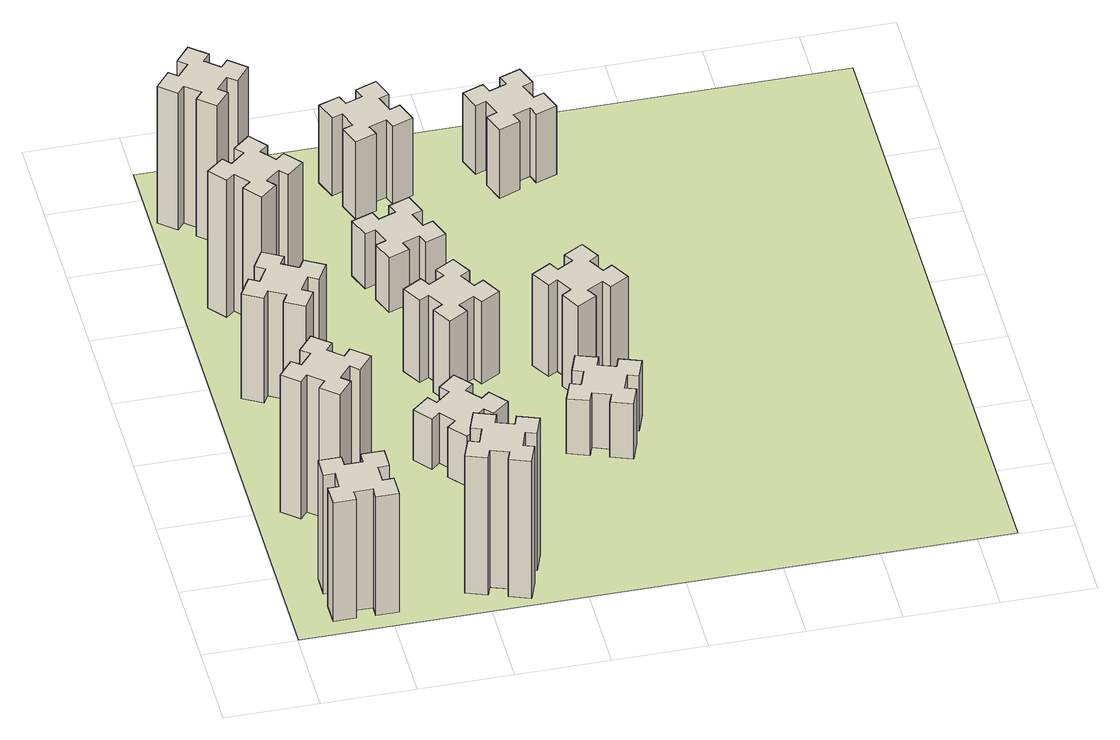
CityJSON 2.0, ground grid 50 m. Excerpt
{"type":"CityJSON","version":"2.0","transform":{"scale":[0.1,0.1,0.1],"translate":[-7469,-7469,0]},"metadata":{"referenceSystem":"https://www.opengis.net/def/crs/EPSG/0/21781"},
"CityObjects":{
"building1":{"type":"Building","attributes":{"class":"1000","function":"1000","usage":"1000","yearOfConstruction":2016,"roofType":"1000","measuredHeight":78,"storeysAboveGround":30,"storeysBelowGround":0},"geometry":[{"type":"Solid","lod":"1","boundaries":[[[[0,1,2,3,4,5,6,7,8,9,10,11,12,13,14,15,16,17,18,19]],[[17,16,20,21]],[[16,15,22,20]],[[15,14,23,22]],[[14,13,24,23]],[[13,12,25,24]],[[12,11,26,25]],[[11,10,27,26]],[[10,9,28,27]],[[9,8,29,28]],[[8,7,30,29]],[[7,6,31,30]],[[6,5,32,31]],[[5,4,33,32]],[[4,3,34,33]],[[3,2,35,34]],[[2,1,36,35]],[[1,0,37,36]],[[0,19,38,37]],[[19,18,39,38]],[[18,17,21,39]],[[24,25,26,27,28,29,30,31,32,33,34,35,36,37,38,39,21,20,22,23]]]]}]},
"building2":{"type":"Building","attributes":{"class":"1000","function":"1000","usage":"1000","yearOfConstruction":2016,"roofType":"1000","measuredHeight":90,"storeysAboveGround":30,"storeysBelowGround":0},"geometry":[{"type":"Solid","lod":"1","boundaries":[[[[40,41,42,43,44,45,46,47,48,49,50,51,52,53,54,55,56,57,58,59]],[[57,56,60,61]],[[56,55,62,60]],[[55,54,63,62]],[[54,53,64,63]],[[53,52,65,64]],[[52,51,66,65]],[[51,50,67,66]],[[50,49,68,67]],[[49,48,69,68]],[[48,47,70,69]],[[47,46,71,70]],[[46,45,72,71]],[[45,44,73,72]],[[44,43,74,73]],[[43,42,75,74]],[[42,41,76,75]],[[41,40,77,76]],[[40,59,78,77]],[[59,58,79,78]],[[58,57,61,79]],[[64,65,66,67,68,69,70,71,72,73,74,75,76,77,78,79,61,60,62,63]]]]}]},
"building3":{"type":"Building","attributes":{"class":"1000","function":"1000","usage":"1000","yearOfConstruction":2016,"roofType":"1000","measuredHeight":69,"storeysAboveGround":30,"storeysBelowGround":0},"geometry":[{"type":"Solid","lod":"1","boundaries":[[[[80,81,82,83,84,85,86,87,88,89,90,91,92,93,94,95,96,97,98,99]],[[97,96,100,101]],[[96,95,102,100]],[[95,94,103,102]],[[94,93,104,103]],[[93,92,105,104]],[[92,91,106,105]],[[91,90,107,106]],[[90,89,108,107]],[[89,88,109,108]],[[88,87,110,109]],[[87,86,111,110]],[[86,85,112,111]],[[85,84,113,112]],[[84,83,114,113]],[[83,82,115,114]],[[82,81,116,115]],[[81,80,117,116]],[[80,99,118,117]],[[99,98,119,118]],[[98,97,101,119]],[[104,105,106,107,108,109,110,111,112,113,114,115,116,117,118,119,101,100,102,103]]]]}]},
"building4":{"type":"Building","attributes":{"class":"1000","function":"1000","usage":"1000","yearOfConstruction":2016,"roofType":"1000","measuredHeight":90,"storeysAboveGround":30,"storeysBelowGround":0},"geometry":[{"type":"Solid","lod":"1","boundaries":[[[[120,121,122,123,124,125,126,127,128,129,130,131,132,133,134,135,136,137,138,139]],[[137,136,140,141]],[[136,135,142,140]],[[135,134,143,142]],[[134,133,144,143]],[[133,132,145,144]],[[132,131,146,145]],[[131,130,147,146]],[[130,129,148,147]],[[129,128,149,148]],[[128,127,150,149]],[[127,126,151,150]],[[126,125,152,151]],[[125,124,153,152]],[[124,123,154,153]],[[123,122,155,154]],[[122,121,156,155]],[[121,120,157,156]],[[120,139,158,157]],[[139,138,159,158]],[[138,137,141,159]],[[144,145,146,147,148,149,150,151,152,153,154,155,156,157,158,159,141,140,142,143]]]]}]},
"building5":{"type":"Building","attributes":{"class":"1000","function":"1000","usage":"1000","yearOfConstruction":2016,"roofType":"1000","measuredHeight":90,"storeysAboveGround":30,"storeysBelowGround":0},"geometry":[{"type":"Solid","lod":"1","boundaries":[[[[160,161,162,163,164,165,166,167,168,169,170,171,172,173,174,175,176,177,178,179]],[[177,176,180,181]],[[176,175,182,180]],[[175,174,183,182]],[[174,173,184,183]],[[173,172,185,184]],[[172,171,186,185]],[[171,170,187,186]],[[170,169,188,187]],[[169,168,189,188]],[[168,167,190,189]],[[167,166,191,190]],[[166,165,192,191]],[[165,164,193,192]],[[164,163,194,193]],[[163,162,195,194]],[[162,161,196,195]],[[161,160,197,196]],[[160,179,198,197]],[[179,178,199,198]],[[178,177,181,199]],[[184,185,186,187,188,189,190,191,192,193,194,195,196,197,198,199,181,180,182,183]]]]}]},
"building6":{"type":"Building","attributes":{"class":"1000","function":"1000","usage":"1000","yearOfConstruction":2016,"roofType":"1000","measuredHeight":90,"storeysAboveGround":30,"storeysBelowGround":0},"geometry":[{"type":"Solid","lod":"1","boundaries":[[[[200,201,202,203,204,205,206,207,208,209,210,211,212,213,214,215,216,217,218,219]],[[217,216,220,221]],[[216,215,222,220]],[[215,214,223,222]],[[214,213,224,223]],[[213,212,225,224]],[[212,211,226,225]],[[211,210,227,226]],[[210,209,228,227]],[[209,208,229,228]],[[208,207,230,229]],[[207,206,231,230]],[[206,205,232,231]],[[205,204,233,232]],[[204,203,234,233]],[[203,202,235,234]],[[202,201,236,235]],[[201,200,237,236]],[[200,219,238,237]],[[219,218,239,238]],[[218,217,221,239]],[[224,225,226,227,228,229,230,231,232,233,234,235,236,237,238,239,221,220,222,223]]]]}]},
"building7":{"type":"Building","attributes":{"class":"1000","function":"1000","usage":"1000","yearOfConstruction":2016,"roofType":"1000","measuredHeight":33,"storeysAboveGround":30,"storeysBelowGround":0},"geometry":[{"type":"Solid","lod":"1","boundaries":[[[[240,241,242,243,244,245,246,247,248,249,250,251,252,253,254,255,256,257,258,259]],[[257,256,260,261]],[[256,255,262,260]],[[255,254,263,262]],[[254,253,264,263]],[[253,252,265,264]],[[252,251,266,265]],[[251,250,267,266]],[[250,249,268,267]],[[249,248,269,268]],[[248,247,270,269]],[[247,246,271,270]],[[246,245,272,271]],[[245,244,273,272]],[[244,243,274,273]],[[243,242,275,274]],[[242,241,276,275]],[[241,240,277,276]],[[240,259,278,277]],[[259,258,279,278]],[[258,257,261,279]],[[264,265,266,267,268,269,270,271,272,273,274,275,276,277,278,279,261,260,262,263]]]]}]},
"building8":{"type":"Building","attributes":{"class":"1000","function":"1000","usage":"1000","yearOfConstruction":2016,"roofType":"1000","measuredHeight":54,"storeysAboveGround":30,"storeysBelowGround":0},"geometry":[{"type":"Solid","lod":"1","boundaries":[[[[280,281,282,283,284,285,286,287,288,289,290,291,292,293,294,295,296,297,298,299]],[[297,296,300,301]],[[296,295,302,300]],[[295,294,303,302]],[[294,293,304,303]],[[293,292,305,304]],[[292,291,306,305]],[[291,290,307,306]],[[290,289,308,307]],[[289,288,309,308]],[[288,287,310,309]],[[287,286,311,310]],[[286,285,312,311]],[[285,284,313,312]],[[284,283,314,313]],[[283,282,315,314]],[[282,281,316,315]],[[281,280,317,316]],[[280,299,318,317]],[[299,298,319,318]],[[298,297,301,319]],[[304,305,306,307,308,309,310,311,312,313,314,315,316,317,318,319,301,300,302,303]]]]}]},
"building9":{"type":"Building","attributes":{"class":"1000","function":"1000","usage":"1000","yearOfConstruction":2016,"roofType":"1000","measuredHeight":36,"storeysAboveGround":30,"storeysBelowGround":0},"geometry":[{"type":"Solid","lod":"1","boundaries":[[[[320,321,322,323,324,325,326,327,328,329,330,331,332,333,334,335,336,337,338,339]],[[337,336,340,341]],[[336,335,342,340]],[[335,334,343,342]],[[334,333,344,343]],[[333,332,345,344]],[[332,331,346,345]],[[331,330,347,346]],[[330,329,348,347]],[[329,328,349,348]],[[328,327,350,349]],[[327,326,351,350]],[[326,325,352,351]],[[325,324,353,352]],[[324,323,354,353]],[[323,322,355,354]],[[322,321,356,355]],[[321,320,357,356]],[[320,339,358,357]],[[339,338,359,358]],[[338,337,341,359]],[[344,345,346,347,348,349,350,351,352,353,354,355,356,357,358,359,341,340,342,343]]]]}]},
"building10":{"type":"Building","attributes":{"class":"1000","function":"1000","usage":"1000","yearOfConstruction":2016,"roofType":"1000","measuredHeight":51,"storeysAboveGround":30,"storeysBelowGround":0},"geometry":[{"type":"Solid","lod":"1","boundaries":[[[[360,361,362,363,364,365,366,367,368,369,370,371,372,373,374,375,376,377,378,379]],[[377,376,380,381]],[[376,375,382,380]],[[375,374,383,382]],[[374,373,384,383]],[[373,372,385,384]],[[372,371,386,385]],[[371,370,387,386]],[[370,369,388,387]],[[369,368,389,388]],[[368,367,390,389]],[[367,366,391,390]],[[366,365,392,391]],[[365,364,393,392]],[[364,363,394,393]],[[363,362,395,394]],[[362,361,396,395]],[[361,360,397,396]],[[360,379,398,397]],[[379,378,399,398]],[[378,377,381,399]],[[384,385,386,387,388,389,390,391,392,393,394,395,396,397,398,399,381,380,382,383]]]]}]},
"building11":{"type":"Building","attributes":{"class":"1000","function":"1000","usage":"1000","yearOfConstruction":2016,"roofType":"1000","measuredHeight":36,"storeysAboveGround":30,"storeysBelowGround":0},"geometry":[{"type":"Solid","lod":"1","boundaries":[[[[400,401,402,403,404,405,406,407,408,409,410,411,412,413,414,415,416,417,418,419]],[[417,416,420,421]],[[416,415,422,420]],[[415,414,423,422]],[[414,413,424,423]],[[413,412,425,424]],[[412,411,426,425]],[[411,410,427,426]],[[410,409,428,427]],[[409,408,429,428]],[[408,407,430,429]],[[407,406,431,430]],[[406,405,432,431]],[[405,404,433,432]],[[404,403,434,433]],[[403,402,435,434]],[[402,401,436,435]],[[401,400,437,436]],[[400,419,438,437]],[[419,418,439,438]],[[418,417,421,439]],[[424,425,426,427,428,429,430,431,432,433,434,435,436,437,438,439,421,420,422,423]]]]}]},
"building12":{"type":"Building","attributes":{"class":"1000","function":"1000","usage":"1000","yearOfConstruction":2016,"roofType":"1000","measuredHeight":60,"storeysAboveGround":30,"storeysBelowGround":0},"geometry":[{"type":"Solid","lod":"1","boundaries":[[[[440,441,442,443,444,445,446,447,448,449,450,451,452,453,454,455,456,457,458,459]],[[457,456,460,461]],[[456,455,462,460]],[[455,454,463,462]],[[454,453,464,463]],[[453,452,465,464]],[[452,451,466,465]],[[451,450,467,466]],[[450,449,468,467]],[[449,448,469,468]],[[448,447,470,469]],[[447,446,471,470]],[[446,445,472,471]],[[445,444,473,472]],[[444,443,474,473]],[[443,442,475,474]],[[442,441,476,475]],[[441,440,477,476]],[[440,459,478,477]],[[459,458,479,478]],[[458,457,461,479]],[[464,465,466,467,468,469,470,471,472,473,474,475,476,477,478,479,461,460,462,463]]]]}]},
"building13":{"type":"Building","attributes":{"class":"1000","function":"1000","usage":"1000","yearOfConstruction":2016,"roofType":"1000","measuredHeight":45,"storeysAboveGround":30,"storeysBelowGround":0},"geometry":[{"type":"Solid","lod":"1","boundaries":[[[[480,481,482,483,484,485,486,487,488,489,490,491,492,493,494,495,496,497,498,499]],[[497,496,500,501]],[[496,495,502,500]],[[495,494,503,502]],[[494,493,504,503]],[[493,492,505,504]],[[492,491,506,505]],[[491,490,507,506]],[[490,489,508,507]],[[489,488,509,508]],[[488,487,510,509]],[[487,486,511,510]],[[486,485,512,511]],[[485,484,513,512]],[[484,483,514,513]],[[483,482,515,514]],[[482,481,516,515]],[[481,480,517,516]],[[480,499,518,517]],[[499,498,519,518]],[[498,497,501,519]],[[504,505,506,507,508,509,510,511,512,513,514,515,516,517,518,519,501,500,502,503]]]]}]},
"landuse1":{"type":"LandUse","attributes":{"name":"plot1","function":"1010"},"geometry":[{"type":"MultiSurface","lod":"1","boundaries":[[[520,521,522,523]]]}]}
},
"vertices":[
[265,325,0],[265,225,0],[205,225,0],[205,105,0],[325,105,0],[325,165,0],[425,165,0],[425,105,0],[545,105,0],[545,225,0],[485,225,0],[485,325,0],[545,325,0],[545,445,0],[425,445,0],[425,385,0],[325,385,0],[325,445,0],[205,445,0],[205,325,0],[325,385,780],[325,445,780],[425,385,780],[425,445,780],[545,445,780],[545,325,780],[485,325,780],[485,225,780],[545,225,780],[545,105,780],[425,105,780],[425,165,780],[325,165,780],[325,105,780],[205,105,780],[205,225,780],[265,225,780],[265,325,780],[205,325,780],[205,445,780],
[484,1067,0],[408,1132,0],[446,1178,0],[354,1255,0],[277,1163,0],[323,1124,0],[259,1048,0],[213,1086,0],[136,994,0],[228,917,0],[266,963,0],[343,899,0],[304,853,0],[396,776,0],[473,868,0],[427,906,0],[492,983,0],[538,944,0],[615,1036,0],[523,1113,0],[492,983,900],[538,944,900],[427,906,900],[473,868,900],[396,776,900],[304,853,900],[343,899,900],[266,963,900],[228,917,900],[136,994,900],[213,1086,900],[259,1048,900],[323,1124,900],[277,1163,900],[354,1255,900],[446,1178,900],[408,1132,900],[484,1067,900],[523,1113,900],[615,1036,900],
[474,2026,0],[387,2076,0],[417,2128,0],[313,2188,0],[253,2084,0],[305,2054,0],[255,1967,0],[203,1997,0],[143,1893,0],[247,1833,0],[277,1885,0],[364,1835,0],[334,1783,0],[438,1723,0],[498,1827,0],[446,1857,0],[496,1944,0],[548,1914,0],[608,2018,0],[504,2078,0],[496,1944,690],[548,1914,690],[446,1857,690],[498,1827,690],[438,1723,690],[334,1783,690],[364,1835,690],[277,1885,690],[247,1833,690],[143,1893,690],[203,1997,690],[255,1967,690],[305,2054,690],[253,2084,690],[313,2188,690],[417,2128,690],[387,2076,690],[474,2026,690],[504,2078,690],[608,2018,690],
[492,2628,0],[427,2704,0],[473,2743,0],[396,2835,0],[304,2758,0],[343,2712,0],[266,2647,0],[228,2693,0],[136,2616,0],[213,2524,0],[259,2563,0],[323,2486,0],[277,2448,0],[354,2356,0],[446,2433,0],[408,2479,0],[484,2543,0],[523,2497,0],[615,2574,0],[538,2666,0],[484,2543,900],[523,2497,900],[408,2479,900],[446,2433,900],[354,2356,900],[277,2448,900],[323,2486,900],[259,2563,900],[213,2524,900],[136,2616,900],[228,2693,900],[266,2647,900],[343,2712,900],[304,2758,900],[396,2835,900],[473,2743,900],[427,2704,900],[492,2628,900],[538,2666,900],[615,2574,900],
[1029,360,0],[995,266,0],[939,287,0],[897,174,0],[1010,133,0],[1031,189,0],[1125,155,0],[1104,99,0],[1217,57,0],[1258,170,0],[1202,191,0],[1236,285,0],[1292,264,0],[1333,377,0],[1220,418,0],[1200,362,0],[1106,396,0],[1127,452,0],[1014,493,0],[973,380,0],[1106,396,900],[1127,452,900],[1200,362,900],[1220,418,900],[1333,377,900],[1292,264,900],[1236,285,900],[1202,191,900],[1258,170,900],[1217,57,900],[1104,99,900],[1125,155,900],[1031,189,900],[1010,133,900],[897,174,900],[939,287,900],[995,266,900],[1029,360,900],[973,380,900],[1014,493,900],
[384,3387,0],[308,3452,0],[346,3498,0],[254,3575,0],[177,3483,0],[223,3444,0],[159,3368,0],[113,3406,0],[36,3314,0],[128,3237,0],[166,3283,0],[243,3219,0],[204,3173,0],[296,3096,0],[373,3188,0],[327,3226,0],[392,3303,0],[438,3264,0],[515,3356,0],[423,3433,0],[392,3303,900],[438,3264,900],[327,3226,900],[373,3188,900],[296,3096,900],[204,3173,900],[243,3219,900],[166,3283,900],[128,3237,900],[36,3314,900],[113,3406,900],[159,3368,900],[223,3444,900],[177,3483,900],[254,3575,900],[346,3498,900],[308,3452,900],[384,3387,900],[423,3433,900],[515,3356,900],
[1083,1332,0],[1006,1267,0],[968,1313,0],[876,1236,0],[953,1144,0],[999,1183,0],[1063,1106,0],[1017,1068,0],[1094,976,0],[1186,1053,0],[1148,1099,0],[1224,1163,0],[1263,1117,0],[1355,1194,0],[1278,1286,0],[1232,1248,0],[1167,1324,0],[1213,1363,0],[1136,1455,0],[1044,1378,0],[1167,1324,330],[1213,1363,330],[1232,1248,330],[1278,1286,330],[1355,1194,330],[1263,1117,330],[1224,1163,330],[1148,1099,330],[1186,1053,330],[1094,976,330],[1017,1068,330],[1063,1106,330],[999,1183,330],[953,1144,330],[876,1236,330],[968,1313,330],[1006,1267,330],[1083,1332,330],[1044,1378,330],[1136,1455,330],
[1336,1867,0],[1286,1954,0],[1338,1984,0],[1278,2088,0],[1174,2028,0],[1204,1976,0],[1117,1926,0],[1087,1978,0],[983,1918,0],[1043,1814,0],[1095,1844,0],[1145,1757,0],[1093,1727,0],[1153,1623,0],[1257,1683,0],[1227,1735,0],[1314,1785,0],[1344,1733,0],[1448,1793,0],[1388,1897,0],[1314,1785,540],[1344,1733,540],[1227,1735,540],[1257,1683,540],[1153,1623,540],[1093,1727,540],[1145,1757,540],[1095,1844,540],[1043,1814,540],[983,1918,540],[1087,1978,540],[1117,1926,540],[1204,1976,540],[1174,2028,540],[1278,2088,540],[1338,1984,540],[1286,1954,540],[1336,1867,540],[1388,1897,540],[1448,1793,540],
[1125,2716,0],[1031,2682,0],[1010,2738,0],[897,2697,0],[939,2584,0],[995,2605,0],[1029,2511,0],[973,2490,0],[1014,2377,0],[1127,2419,0],[1106,2475,0],[1200,2509,0],[1220,2453,0],[1333,2494,0],[1292,2607,0],[1236,2586,0],[1202,2680,0],[1258,2700,0],[1217,2813,0],[1104,2772,0],[1202,2680,360],[1258,2700,360],[1236,2586,360],[1292,2607,360],[1333,2494,360],[1220,2453,360],[1200,2509,360],[1106,2475,360],[1127,2419,360],[1014,2377,360],[973,2490,360],[1029,2511,360],[995,2605,360],[939,2584,360],[897,2697,360],[1010,2738,360],[1031,2682,360],[1125,2716,360],[1104,2772,360],[1217,2813,360],
[1125,3456,0],[1031,3422,0],[1010,3478,0],[897,3437,0],[939,3324,0],[995,3345,0],[1029,3251,0],[973,3230,0],[1014,3117,0],[1127,3159,0],[1106,3215,0],[1200,3249,0],[1220,3193,0],[1333,3234,0],[1292,3347,0],[1236,3326,0],[1202,3420,0],[1258,3440,0],[1217,3553,0],[1104,3512,0],[1202,3420,510],[1258,3440,510],[1236,3326,510],[1292,3347,510],[1333,3234,510],[1220,3193,510],[1200,3249,510],[1106,3215,510],[1127,3159,510],[1014,3117,510],[973,3230,510],[1029,3251,510],[995,3345,510],[939,3324,510],[897,3437,510],[1010,3478,510],[1031,3422,510],[1125,3456,510],[1104,3512,510],[1217,3553,510],
[1771,1129,0],[1865,1095,0],[1844,1039,0],[1957,997,0],[1998,1110,0],[1942,1131,0],[1976,1225,0],[2032,1204,0],[2073,1317,0],[1960,1358,0],[1940,1302,0],[1846,1336,0],[1867,1392,0],[1754,1433,0],[1713,1320,0],[1769,1300,0],[1735,1206,0],[1679,1227,0],[1637,1114,0],[1750,1073,0],[1735,1206,360],[1679,1227,360],[1769,1300,360],[1713,1320,360],[1754,1433,360],[1867,1392,360],[1846,1336,360],[1940,1302,360],[1960,1358,360],[2073,1317,360],[2032,1204,360],[1976,1225,360],[1942,1131,360],[1998,1110,360],[1957,997,360],[1844,1039,360],[1865,1095,360],[1771,1129,360],[1750,1073,360],[1637,1114,360],
[1976,1767,0],[1926,1854,0],[1978,1884,0],[1918,1988,0],[1814,1928,0],[1844,1876,0],[1757,1826,0],[1727,1878,0],[1623,1818,0],[1683,1714,0],[1735,1744,0],[1785,1657,0],[1733,1627,0],[1793,1523,0],[1897,1583,0],[1867,1635,0],[1954,1685,0],[1984,1633,0],[2088,1693,0],[2028,1797,0],[1954,1685,600],[1984,1633,600],[1867,1635,600],[1897,1583,600],[1793,1523,600],[1733,1627,600],[1785,1657,600],[1735,1744,600],[1683,1714,600],[1623,1818,600],[1727,1878,600],[1757,1826,600],[1844,1876,600],[1814,1928,600],[1918,1988,600],[1978,1884,600],[1926,1854,600],[1976,1767,600],[2028,1797,600],[2088,1693,600],
[1865,3456,0],[1771,3422,0],[1750,3478,0],[1637,3437,0],[1679,3324,0],[1735,3345,0],[1769,3251,0],[1713,3230,0],[1754,3117,0],[1867,3159,0],[1846,3215,0],[1940,3249,0],[1960,3193,0],[2073,3234,0],[2032,3347,0],[1976,3326,0],[1942,3420,0],[1998,3440,0],[1957,3553,0],[1844,3512,0],[1942,3420,450],[1998,3440,450],[1976,3326,450],[2032,3347,450],[2073,3234,450],[1960,3193,450],[1940,3249,450],[1846,3215,450],[1867,3159,450],[1754,3117,450],[1713,3230,450],[1769,3251,450],[1735,3345,450],[1679,3324,450],[1637,3437,450],[1750,3478,450],[1771,3422,450],[1865,3456,450],[1844,3512,450],[1957,3553,450],
[5,3705,0],[3705,3705,0],[3705,5,0],[5,5,0]
]}
